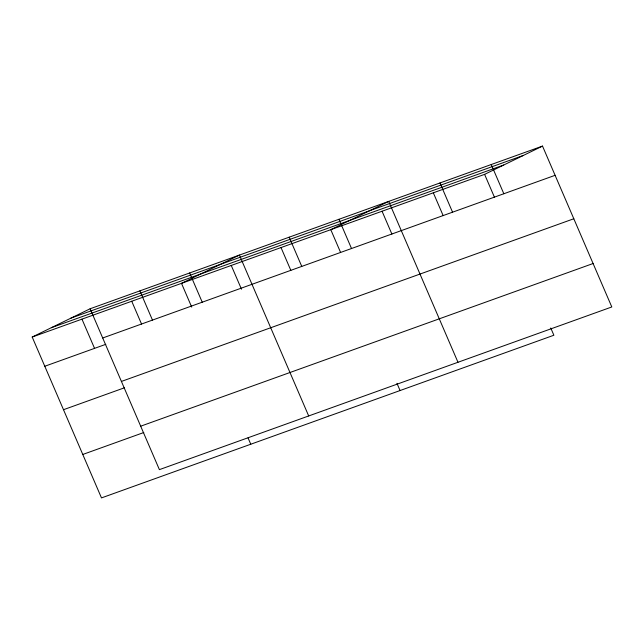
<?xml version="1.0" encoding="UTF-8"?>
<svg xmlns="http://www.w3.org/2000/svg" width="644" height="644" viewBox="0 0 644 644"><rect width="100%" height="100%" fill="white"/><g stroke="black" fill="none" stroke-linecap="round" stroke-linejoin="round"><path stroke-width="0.97" d="M550.765 327.997L553.88 335.234L101.486 497.909L32.2 337.037L90.12 308.766L542.514 146.091L611.8 306.963L159.398 469.637L90.12 308.766M32.2 337.037L484.602 174.363L542.514 146.091M71.001 318.096L523.403 155.421M51.311 327.707L503.713 165.033M102.702 337.987L555.104 175.313M44.782 366.259L105.817 344.315M121.41 381.433L573.812 218.759M63.498 409.705L124.525 387.76M140.69 426.191L593.092 263.517M82.77 454.463L143.805 432.518M491.243 164.526L503.833 193.747M484.602 174.363L494.431 197.193M439.973 182.96L452.555 212.182M433.323 192.798L443.161 215.627M457.981 362.274L388.702 201.395L330.783 229.675L340.62 252.504M382.053 211.232L391.89 234.07M338.937 219.29L351.519 248.52M396.946 383.309L400.069 390.546M289.172 237.185L301.762 266.407M281.017 247.562L290.855 270.399M308.693 415.952L239.407 255.08L181.495 283.352L191.719 307.099M231.252 265.457L241.484 289.204M189.642 272.976L202.232 302.197M248.045 437.896L250.774 444.231M139.885 290.871L152.467 320.092M131.73 301.247L141.559 324.077M81.965 319.142L94.547 348.364"/></g></svg>
